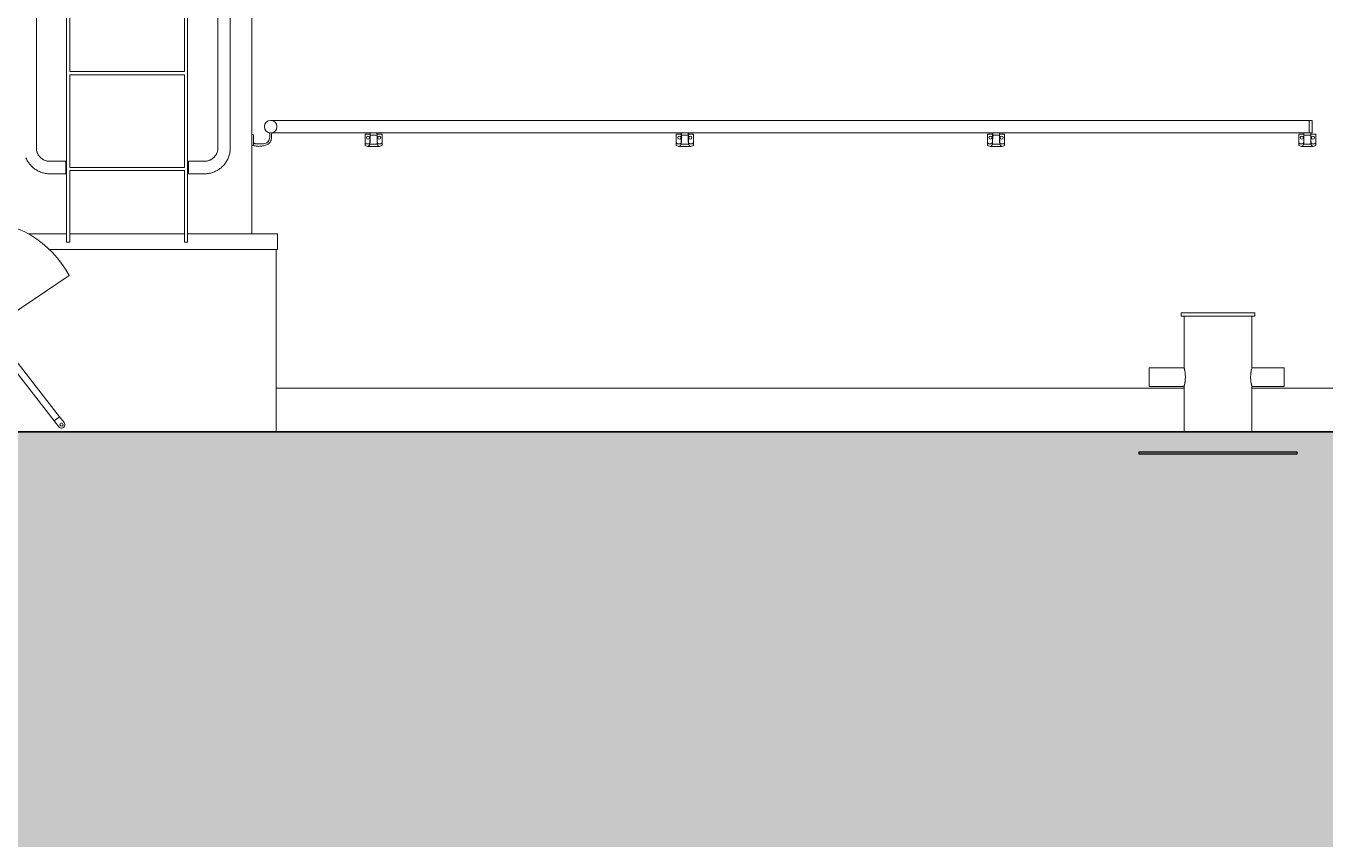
# Model space of a CAD drawing. Header units: metres. Extents: x -3 to 137, y -7 to 15.
# Drawn here: x 111.742 to 115.915, y -1.307 to 1.303 of the extents above; entities that cross this region are included whole.
import ezdxf

# ---------------------------------------------------------------- set-up
doc = ezdxf.new("R2010")
doc.units = ezdxf.units.M
doc.linetypes.add('Centre', pattern=[0.03175, 0.00635, -0.00475, 0.0159, -0.00475])
for name, color, linetype, lineweight in [('A-FLOR', 7, 'Continuous', 9), ('A-FLOR-HRAL', 7, 'Continuous', 9), ('A-FLOR-LEVL', 7, 'Continuous', 9), ('A-FLOR-PATT', 7, 'Continuous', 35), ('A-GENM', 7, 'Continuous', 9), ('A-WALL', 7, 'Continuous', 9), ('A-WALL-PATT', 7, 'Continuous', 9), ('I-WALL', 7, 'Continuous', 9)]:
    doc.layers.add(name, color=color, linetype=linetype, lineweight=lineweight)

# ---------------------------------------------------------------- blocks, each defined once
blk = doc.blocks.new('Basic Wall _ Tabique exterior_Estructura Lamina Metalica - ___-2469499-Elevation 6 - a')
at = {"layer": 'A-WALL'}
for p, q in [((-12.7737, 0.14), (-9.8562, 0.14)), ((-9.6385, 0.14), (-9.2303, 0.14))]:
    blk.add_line(p, q, dxfattribs=at)
blk = doc.blocks.new('M_Escalera Marinera Exterior - M_Escalera Marinera Exterior-V205-Elevation 6 - a')
at = {"layer": 'A-GENM', "color": 8, "true_color": 0x808080}
for p, q in [((-13.5437, 0.9118), (-13.5437, 2.0028)), ((-13.4464, 2.003), (-13.4464, 0.6094)), ((-13.0578, 0.6094), (-13.0578, 2.003)), ((-12.9605, 2.0029), (-12.9605, 0.9118)), ((-12.9205, 0.9118), (-12.9205, 2.0029)), ((-13.4364, 1.1565), (-13.4364, 1.4357)), ((-13.0678, 1.4357), (-13.0678, 1.1565)), ((-13.0678, 1.1565), (-13.4364, 1.1565)), ((-13.4364, 0.8486), (-13.4364, 1.1465)), ((-13.4364, 1.1465), (-13.0678, 1.1465)), ((-13.0678, 1.1465), (-13.0678, 0.8486)), ((-13.4489, 0.8686), (-13.5005, 0.8686)), ((-13.4489, 0.8286), (-13.4489, 0.8686)), ((-13.0678, 0.8486), (-13.4364, 0.8486)), ((-13.4364, 0.6094), (-13.4364, 0.8386)), ((-13.4364, 0.8386), (-13.0678, 0.8386)), ((-13.0678, 0.8386), (-13.0678, 0.6094)), ((-13.0037, 0.8686), (-13.0553, 0.8686)), ((-13.0553, 0.8686), (-13.0553, 0.8286)), ((-13.5005, 0.8286), (-13.4489, 0.8286)), ((-13.0553, 0.8286), (-13.0037, 0.8286)), ((-13.4464, 0.6094), (-13.4364, 0.6094)), ((-13.0678, 0.6094), (-13.0578, 0.6094))]:
    blk.add_line(p, q, dxfattribs=at)
at = {"layer": 'A-GENM', "color": 8, "true_color": 0x808080, "flags": 128}
for points in [[(-13.5771, 0.8794), (-13.5758, 0.8764), (-13.5743, 0.8734), (-13.5727, 0.8705), (-13.571, 0.8676), (-13.5692, 0.8648), (-13.5672, 0.8621), (-13.5652, 0.8595), (-13.563, 0.8569), (-13.5608, 0.8545), (-13.5585, 0.8521), (-13.556, 0.8498), (-13.5535, 0.8477), (-13.5509, 0.8456), (-13.5482, 0.8436), (-13.5454, 0.8418), (-13.5426, 0.84), (-13.5397, 0.8384), (-13.5367, 0.8369), (-13.5337, 0.8355), (-13.5306, 0.8342), (-13.5275, 0.8331), (-13.5243, 0.8321), (-13.5211, 0.8312), (-13.5179, 0.8304), (-13.5146, 0.8298), (-13.5113, 0.8293), (-13.508, 0.8289), (-13.5047, 0.8287), (-13.5014, 0.8286), (-13.5005, 0.8286)], [(-13.5005, 0.8686), (-13.5022, 0.8686), (-13.5039, 0.8687), (-13.5056, 0.8689), (-13.5073, 0.8691), (-13.509, 0.8694), (-13.5107, 0.8698), (-13.5124, 0.8702), (-13.5141, 0.8708), (-13.5157, 0.8713), (-13.5173, 0.872), (-13.5189, 0.8727), (-13.5204, 0.8735), (-13.5219, 0.8743), (-13.5234, 0.8752), (-13.5249, 0.8761), (-13.5263, 0.8771), (-13.5277, 0.8782), (-13.529, 0.8793), (-13.5303, 0.8805), (-13.5315, 0.8817), (-13.5327, 0.8829), (-13.5338, 0.8843), (-13.5349, 0.8856), (-13.5359, 0.887), (-13.5369, 0.8884), (-13.5378, 0.8899), (-13.5386, 0.8914), (-13.5394, 0.893), (-13.5401, 0.8945), (-13.5408, 0.8961), (-13.5414, 0.8978), (-13.5419, 0.8994), (-13.5424, 0.9011), (-13.5428, 0.9028), (-13.5431, 0.9045), (-13.5433, 0.9062), (-13.5435, 0.9079), (-13.5437, 0.9096), (-13.5437, 0.9114), (-13.5437, 0.9118)], [(-13.0037, 0.8286), (-13.0004, 0.8286), (-12.9971, 0.8288), (-12.9937, 0.8292), (-12.9905, 0.8296), (-12.9872, 0.8302), (-12.9839, 0.8309), (-12.9807, 0.8318), (-12.9775, 0.8328), (-12.9744, 0.8339), (-12.9713, 0.8351), (-12.9683, 0.8365), (-12.9653, 0.838), (-12.9623, 0.8396), (-12.9595, 0.8413), (-12.9567, 0.8431), (-12.954, 0.845), (-12.9514, 0.8471), (-12.9488, 0.8492), (-12.9464, 0.8515), (-12.944, 0.8538), (-12.9417, 0.8562), (-12.9395, 0.8588), (-12.9375, 0.8614), (-12.9355, 0.8641), (-12.9337, 0.8668), (-12.9319, 0.8697), (-12.9303, 0.8726), (-12.9288, 0.8755), (-12.9274, 0.8786), (-12.9261, 0.8817), (-12.925, 0.8848), (-12.924, 0.8879), (-12.9231, 0.8912), (-12.9223, 0.8944), (-12.9217, 0.8977), (-12.9212, 0.901), (-12.9208, 0.9043), (-12.9206, 0.9076), (-12.9205, 0.9109), (-12.9205, 0.9118)], [(-12.9605, 0.9118), (-12.9605, 0.9101), (-12.9606, 0.9084), (-12.9608, 0.9066), (-12.961, 0.9049), (-12.9613, 0.9032), (-12.9617, 0.9015), (-12.9621, 0.8999), (-12.9627, 0.8982), (-12.9632, 0.8966), (-12.9639, 0.895), (-12.9646, 0.8934), (-12.9653, 0.8918), (-12.9662, 0.8903), (-12.9671, 0.8888), (-12.968, 0.8874), (-12.969, 0.886), (-12.9701, 0.8846), (-12.9712, 0.8833), (-12.9724, 0.882), (-12.9736, 0.8808), (-12.9748, 0.8796), (-12.9762, 0.8785), (-12.9775, 0.8774), (-12.9789, 0.8764), (-12.9803, 0.8754), (-12.9818, 0.8745), (-12.9833, 0.8737), (-12.9849, 0.8729), (-12.9864, 0.8722), (-12.988, 0.8715), (-12.9897, 0.8709), (-12.9913, 0.8704), (-12.993, 0.8699), (-12.9947, 0.8695), (-12.9964, 0.8692), (-12.9981, 0.8689), (-12.9998, 0.8687), (-13.0015, 0.8686), (-13.0032, 0.8686), (-13.0037, 0.8686)]]:
    blk.add_lwpolyline(points, dxfattribs=at)
blk = doc.blocks.new('M_Miscelaneo 1 - M_Miscelaneo 1-2635166-Elevation 6 - a')
at = {"layer": 'A-GENM', "color": 8, "true_color": 0x808080}
for p, q in [((-13.8075, 0.7062), (-13.8075, 0.6711)), ((-13.8075, 0.6711), (-13.8, 0.6711)), ((-13.7975, 0.6717), (-13.7975, 0.7062)), ((-13.7232, 0.7062), (-13.7232, 0.6781)), ((-13.7232, 0.6781), (-13.7132, 0.6781)), ((-13.7232, 0.6781), (-13.723, 0.6781)), ((-13.7134, 0.6781), (-13.7132, 0.6781)), ((-13.7132, 0.6781), (-13.7132, 0.7062)), ((-14.0276, 0.5022), (-14.0276, 0.2504)), ((-13.6916, 0.3314), (-13.4384, 0.5022)), ((-13.6421, 0.2786), (-13.686, 0.3352)), ((-13.6916, 0), (-13.6916, 0.3314)), ((-13.6916, 0.2932), (-13.6681, 0.2629)), ((-14.0276, 0.2504), (-14.0276, 0)), ((-13.6668, 0.261), (-13.6426, 0.2297)), ((-13.6277, 0.2529), (-13.6449, 0.2396)), ((-13.6187, 0.2483), (-13.643, 0.2795)), ((-13.469, 0.0485), (-13.6277, 0.2529)), ((-13.6449, 0.2396), (-13.4862, 0.0352)), ((-13.6426, 0.2297), (-13.6393, 0.2323)), ((-13.6221, 0.2457), (-13.6187, 0.2483)), ((-13.4862, 0.0352), (-13.469, 0.0485)), ((-13.4543, 0.0296), (-13.469, 0.0485)), ((-13.4862, 0.0352), (-13.4715, 0.0162))]:
    blk.add_line(p, q, dxfattribs=at)
at = {"layer": 'A-GENM', "color": 8, "true_color": 0x808080, "flags": 128}
for points in [[(-13.7132, 0.7062), (-13.7132, 0.7081), (-13.7134, 0.71), (-13.7135, 0.7119), (-13.7138, 0.7137), (-13.7141, 0.7156), (-13.7146, 0.7174), (-13.715, 0.7193), (-13.7156, 0.7211), (-13.7162, 0.7228), (-13.7169, 0.7246), (-13.7177, 0.7263), (-13.7185, 0.728), (-13.7194, 0.7297), (-13.7204, 0.7313), (-13.7214, 0.7329), (-13.7225, 0.7344), (-13.7237, 0.7359), (-13.7249, 0.7373), (-13.7262, 0.7387), (-13.7275, 0.74), (-13.7289, 0.7413), (-13.7303, 0.7426), (-13.7318, 0.7437), (-13.7333, 0.7448), (-13.7349, 0.7459), (-13.7365, 0.7469), (-13.7381, 0.7478), (-13.7398, 0.7487), (-13.7415, 0.7494), (-13.7433, 0.7502), (-13.745, 0.7508), (-13.7468, 0.7514), (-13.7486, 0.7519), (-13.7505, 0.7523), (-13.7523, 0.7527), (-13.7542, 0.753), (-13.7561, 0.7532), (-13.7579, 0.7533), (-13.7598, 0.7534), (-13.7617, 0.7534), (-13.7636, 0.7533), (-13.7655, 0.7531), (-13.7673, 0.7528), (-13.7692, 0.7525), (-13.771, 0.7521), (-13.7729, 0.7517), (-13.7747, 0.7511), (-13.7765, 0.7505), (-13.7782, 0.7498), (-13.7799, 0.7491), (-13.7816, 0.7483), (-13.7833, 0.7474), (-13.7849, 0.7464), (-13.7865, 0.7454), (-13.7881, 0.7443), (-13.7896, 0.7432), (-13.791, 0.742), (-13.7924, 0.7407), (-13.7938, 0.7394), (-13.7951, 0.7381), (-13.7963, 0.7367), (-13.7975, 0.7352), (-13.7987, 0.7337), (-13.7997, 0.7321), (-13.8007, 0.7305), (-13.8017, 0.7289), (-13.8025, 0.7272), (-13.8033, 0.7255), (-13.8041, 0.7238), (-13.8047, 0.722), (-13.8053, 0.7202), (-13.8059, 0.7184), (-13.8063, 0.7166), (-13.8067, 0.7147), (-13.807, 0.7129), (-13.8072, 0.711), (-13.8074, 0.7091), (-13.8075, 0.7073), (-13.8075, 0.7062)], [(-13.7975, 0.7062), (-13.7974, 0.7077), (-13.7973, 0.7092), (-13.7972, 0.7107), (-13.797, 0.7122), (-13.7967, 0.7136), (-13.7964, 0.7151), (-13.796, 0.7165), (-13.7956, 0.7179), (-13.7951, 0.7193), (-13.7945, 0.7207), (-13.7939, 0.7221), (-13.7933, 0.7234), (-13.7926, 0.7247), (-13.7918, 0.726), (-13.791, 0.7272), (-13.7901, 0.7284), (-13.7892, 0.7296), (-13.7883, 0.7307), (-13.7872, 0.7318), (-13.7862, 0.7329), (-13.7851, 0.7339), (-13.784, 0.7349), (-13.7828, 0.7358), (-13.7816, 0.7367), (-13.7804, 0.7375), (-13.7791, 0.7383), (-13.7778, 0.739), (-13.7765, 0.7397), (-13.7752, 0.7403), (-13.7738, 0.7408), (-13.7724, 0.7414), (-13.771, 0.7418), (-13.7695, 0.7422), (-13.7681, 0.7425), (-13.7666, 0.7428), (-13.7652, 0.7431), (-13.7637, 0.7432), (-13.7622, 0.7433), (-13.7607, 0.7434), (-13.7593, 0.7434), (-13.7578, 0.7433), (-13.7563, 0.7431), (-13.7548, 0.743), (-13.7534, 0.7427), (-13.7519, 0.7424), (-13.7505, 0.742), (-13.749, 0.7416), (-13.7476, 0.7411), (-13.7462, 0.7406), (-13.7449, 0.74), (-13.7435, 0.7394), (-13.7422, 0.7387), (-13.741, 0.7379), (-13.7397, 0.7371), (-13.7385, 0.7363), (-13.7373, 0.7354), (-13.7362, 0.7344), (-13.735, 0.7334), (-13.734, 0.7324), (-13.733, 0.7313), (-13.732, 0.7302), (-13.731, 0.7291), (-13.7301, 0.7279), (-13.7293, 0.7266), (-13.7285, 0.7254), (-13.7278, 0.7241), (-13.7271, 0.7228), (-13.7265, 0.7214), (-13.7259, 0.7201), (-13.7253, 0.7187), (-13.7249, 0.7173), (-13.7245, 0.7158), (-13.7241, 0.7144), (-13.7238, 0.7129), (-13.7236, 0.7115), (-13.7234, 0.71), (-13.7233, 0.7085), (-13.7232, 0.707), (-13.7232, 0.7062)]]:
    blk.add_lwpolyline(points, dxfattribs=at)
at = {"layer": 'A-GENM', "color": 8, "true_color": 0x808080}
for centre, radius, start, end in [((-13.733, 0.3439), 0.3345, 28.2496, 151.7504), ((-13.6549, 0.2702), 0.0151, 37.8161, 217.8161), ((-13.6549, 0.2702), 0.0151, 117.6673, 123.5105), ((-13.6549, 0.2702), 0.0151, 102.8798, 109.2281), ((-13.6549, 0.2702), 0.005, 0, 180), ((-13.6549, 0.2702), 0.005, 180, 360), ((-13.6549, 0.2702), 0.0151, 88.008, 94.9457), ((-13.6549, 0.2702), 0.0151, 52.0985, 80.6633), ((-13.654, 0.2694), 0.0151, 29.2049, 37.8161), ((-13.654, 0.2694), 0.0151, 29.2049, 37.8161), ((-13.4629, 0.0229), 0.0109, 217.8161, 37.8161), ((-13.4629, 0.0229), 0.00492, 0, 180), ((-13.4629, 0.0229), 0.00492, 180, 360), ((-13.4629, 0.0229), 0.00492, 75, 90), ((-13.4629, 0.0229), 0.00492, 75, 90), ((-13.4629, 0.0229), 0.00492, 75, 90)]:
    blk.add_arc(centre, radius, start, end, dxfattribs=at)
blk = doc.blocks.new('Bolardo - Bolardo-V214-Elevation 6 - a')
at = {"layer": 'A-GENM', "color": 8, "true_color": 0x808080}
for p, q in [((-9.8654, 0.3817), (-9.8654, 0.3717)), ((-9.8654, 0.3817), (-9.7474, 0.3817)), ((-9.7474, 0.3817), (-9.6294, 0.3817)), ((-9.6294, 0.3717), (-9.6294, 0.3817)), ((-9.7474, 0.3717), (-9.8654, 0.3717)), ((-9.8564, 0.3717), (-9.8564, 0.2057)), ((-9.6294, 0.3717), (-9.7474, 0.3717)), ((-9.6384, 0.2057), (-9.6384, 0.3717)), ((-9.8564, 0.2058), (-9.9685, 0.2058)), ((-9.9685, 0.1758), (-9.9685, 0.2058)), ((-9.9685, 0.1458), (-9.9685, 0.1758)), ((-9.5343, 0.2058), (-9.6384, 0.2058)), ((-9.5343, 0.2058), (-9.5343, 0.1758)), ((-9.5343, 0.1758), (-9.5343, 0.1458)), ((-9.9685, 0.1458), (-9.8564, 0.1458)), ((-9.8564, 0.1458), (-9.8564, 0)), ((-9.6384, 0.1458), (-9.5343, 0.1458)), ((-9.6384, 0), (-9.6384, 0.1458))]:
    blk.add_line(p, q, dxfattribs=at)
at = {"layer": 'A-GENM', "lineweight": 25}
for p, q in [((-9.4927, -0.0653), (-10.002, -0.0653)), ((-10.002, -0.0653), (-10.002, -0.0703)), ((-10.002, -0.0703), (-9.4927, -0.0703)), ((-9.4927, -0.0703), (-9.4927, -0.0653))]:
    blk.add_line(p, q, dxfattribs=at)
at = {"layer": 'A-GENM', "color": 8, "true_color": 0x808080}
for points, knots in [([(-9.8562, 0.2053), (-9.8563, 0.2055), (-9.8563, 0.2057), (-9.8564, 0.2057), (-9.8564, 0.2057)], [0.44444444, 0.44444444, 0.44444444, 0.44444444, 0.47916667, 0.49994781, 0.49994781, 0.49994781, 0.49994781]), ([(-9.8564, 0.2057), (-9.8564, 0.2057), (-9.8564, 0.2057), (-9.8563, 0.2055), (-9.856, 0.2046), (-9.8556, 0.2029), (-9.8551, 0.2007), (-9.8546, 0.1988), (-9.8542, 0.1965), (-9.8536, 0.1933), (-9.8526, 0.1866), (-9.8522, 0.1803), (-9.8522, 0.1758)], [0.4999488, 0.4999488, 0.4999488, 0.4999488, 0.5138889, 0.5486111, 0.5833333, 0.6527778, 0.6875, 0.7222222, 0.7569444, 0.7916667, 0.8611111, 1, 1, 1, 1]), ([(-9.8564, 0.1458), (-9.8564, 0.1458), (-9.8563, 0.1461), (-9.8559, 0.1474), (-9.8554, 0.1493), (-9.855, 0.1512), (-9.8546, 0.1528), (-9.8543, 0.1545), (-9.8539, 0.1564), (-9.8536, 0.1585), (-9.8532, 0.1607), (-9.8529, 0.163), (-9.8526, 0.1663), (-9.8523, 0.1705), (-9.8522, 0.174), (-9.8522, 0.1758)], [0.5, 0.5, 0.5, 0.5, 0.5555556, 0.6111111, 0.6666667, 0.6944444, 0.7222222, 0.75, 0.7777778, 0.8055556, 0.8333333, 0.8611111, 0.8888889, 0.9444444, 1, 1, 1, 1]), ([(-9.6384, 0.2058), (-9.6384, 0.2058), (-9.6384, 0.2054), (-9.6388, 0.2041), (-9.6393, 0.2022), (-9.6397, 0.2003), (-9.6401, 0.1988), (-9.6405, 0.197), (-9.6408, 0.1951), (-9.6412, 0.193), (-9.6415, 0.1908), (-9.6418, 0.1885), (-9.6422, 0.1853), (-9.6424, 0.181), (-9.6426, 0.1775), (-9.6426, 0.1758)], [0.5, 0.5, 0.5, 0.5, 0.5555556, 0.6111111, 0.6666667, 0.6944444, 0.7222222, 0.75, 0.7777778, 0.8055556, 0.8333333, 0.8611111, 0.8888889, 0.9444444, 1, 1, 1, 1]), ([(-9.6384, 0.1458), (-9.6384, 0.1458), (-9.6384, 0.1458), (-9.6384, 0.1461), (-9.6387, 0.1469), (-9.6391, 0.1486), (-9.6396, 0.1508), (-9.6401, 0.1527), (-9.6405, 0.155), (-9.6411, 0.1582), (-9.6421, 0.1649), (-9.6426, 0.1712), (-9.6426, 0.1758)], [0.4999488, 0.4999488, 0.4999488, 0.4999488, 0.5138889, 0.5486111, 0.5833333, 0.6527778, 0.6875, 0.7222222, 0.7569444, 0.7916667, 0.8611111, 1, 1, 1, 1]), ([(-9.6385, 0.1462), (-9.6384, 0.146), (-9.6384, 0.1458), (-9.6384, 0.1458), (-9.6384, 0.1458)], [0.44444444, 0.44444444, 0.44444444, 0.44444444, 0.47916667, 0.49994781, 0.49994781, 0.49994781, 0.49994781])]:
    blk.add_open_spline(points, degree=3, knots=knots, dxfattribs=at)
for points in [[(-9.6385, 0.2053), (-9.6384, 0.2056), (-9.6384, 0.2058), (-9.6384, 0.2058)], [(-9.8562, 0.1462), (-9.8563, 0.1459), (-9.8564, 0.1458), (-9.8564, 0.1458)]]:
    blk.add_open_spline(points, degree=3, dxfattribs=at)
blk = doc.blocks.new('Handrail Type - Escort_Flat_Endcap-V215-Elevation 6 - a')
at = {"layer": 'A-FLOR-HRAL'}
for start, end in [(0, 180), (180, 360)]:
    blk.add_arc((0.8967, 0.98), 0.02, start, end, dxfattribs=at)
blk = doc.blocks.new('Handrail Type - Escort_Flat_Endcap-V217-Elevation 6 - a')
at = {"layer": 'A-FLOR-HRAL'}
for p, q in [((-3.3654, 1), (-3.3754, 1)), ((-3.3754, 1), (-3.3754, 0.98)), ((-3.3754, 0.98), (-3.3754, 0.96)), ((-3.3754, 0.96), (-3.3654, 0.96)), ((-3.3654, 0.98), (-3.3654, 1)), ((-3.3654, 0.96), (-3.3654, 0.98))]:
    blk.add_line(p, q, dxfattribs=at)
blk = doc.blocks.new('Handrail Type - Handrail_Internal_-2770858-Elevation 6 - a')
at = {"layer": 'A-FLOR-HRAL'}
for p, q in [((-9.4545, 1), (-12.7311, 1)), ((-12.7311, 0.96), (-9.4545, 0.96)), ((-9.4545, 0.98), (-9.4545, 1)), ((-9.4545, 0.96), (-9.4545, 0.98))]:
    blk.add_line(p, q, dxfattribs=at)
at = {"layer": 'A-FLOR-HRAL', "flags": 128}
for points in [[(-12.7893, 1), (-12.7887, 1), (-12.788, 1), (-12.7872, 1), (-12.7863, 1), (-12.7853, 1), (-12.7843, 1), (-12.7831, 1), (-12.7819, 1), (-12.7806, 1), (-12.7792, 1), (-12.7777, 1), (-12.7762, 1), (-12.7746, 1), (-12.7729, 1), (-12.7711, 1), (-12.7693, 1), (-12.7674, 1), (-12.7655, 1), (-12.7635, 1), (-12.7614, 1), (-12.7593, 1), (-12.7572, 1), (-12.755, 1), (-12.7528, 1), (-12.7506, 1), (-12.7483, 1), (-12.746, 1), (-12.7436, 1), (-12.7413, 1), (-12.7389, 1), (-12.7365, 1), (-12.7341, 1), (-12.7317, 1), (-12.7311, 1)], [(-12.7311, 0.96), (-12.7335, 0.96), (-12.7359, 0.96), (-12.7382, 0.96), (-12.7406, 0.96), (-12.743, 0.96), (-12.7453, 0.96), (-12.7476, 0.96), (-12.7499, 0.96), (-12.7522, 0.96), (-12.7544, 0.96), (-12.7566, 0.96), (-12.7588, 0.96), (-12.7609, 0.96), (-12.7629, 0.96), (-12.7649, 0.96), (-12.7669, 0.96), (-12.7688, 0.96), (-12.7706, 0.96), (-12.7724, 0.96), (-12.7741, 0.96), (-12.7757, 0.96), (-12.7773, 0.96), (-12.7788, 0.96), (-12.7802, 0.96), (-12.7816, 0.96), (-12.7828, 0.96), (-12.784, 0.96), (-12.7851, 0.96), (-12.7861, 0.96), (-12.787, 0.96)]]:
    blk.add_lwpolyline(points, dxfattribs=at)
blk = doc.blocks.new('Gerflor-Aluminium_Brackets-Escort_Wall_Mounted-55mm - Escort_Wall_Mounted_Bracket_55mm-V216-Elevation 6 - a')
at = {"layer": 'A-FLOR-HRAL'}
for p, q in [((0.4994, 0.9527), (0.4993, 0.96)), ((0.4996, 0.96), (0.4997, 0.96)), ((0.4997, 0.96), (0.5217, 0.96)), ((0.4997, 0.96), (0.4997, 0.9527)), ((0.5217, 0.96), (0.5219, 0.96)), ((0.5218, 0.9527), (0.5217, 0.96)), ((0.5221, 0.96), (0.5221, 0.9527)), ((0.4997, 0.956), (0.4832, 0.956)), ((0.4832, 0.956), (0.4832, 0.9515)), ((0.4832, 0.9313), (0.4832, 0.9515)), ((0.4832, 0.9313), (0.4832, 0.9253)), ((0.4832, 0.9191), (0.4832, 0.9313)), ((0.4866, 0.9251), (0.4962, 0.9251)), ((0.499, 0.9241), (0.5225, 0.9241)), ((0.4994, 0.9451), (0.4994, 0.9527)), ((0.4997, 0.9527), (0.5218, 0.9527)), ((0.4997, 0.9527), (0.4997, 0.9446)), ((0.5382, 0.956), (0.5217, 0.956)), ((0.5218, 0.9446), (0.5218, 0.9527)), ((0.5221, 0.9527), (0.5221, 0.9451)), ((0.5253, 0.9251), (0.5349, 0.9251)), ((0.5382, 0.9515), (0.5382, 0.956)), ((0.5382, 0.9515), (0.5382, 0.9313)), ((0.5382, 0.9313), (0.5382, 0.9191)), ((0.5382, 0.9253), (0.5382, 0.9313)), ((0.4917, 0.9166), (0.5298, 0.9166))]:
    blk.add_line(p, q, dxfattribs=at)
for centre in [(0.4928, 0.9445), (0.5287, 0.9445)]:
    blk.add_circle(centre, 0.005, dxfattribs=at)
for points, knots in [([(0.4832, 0.9313), (0.4832, 0.9308), (0.4833, 0.9298), (0.4836, 0.9287), (0.4838, 0.9279), (0.4841, 0.9273), (0.4843, 0.9268), (0.4847, 0.9263), (0.485, 0.9259), (0.4852, 0.9257), (0.4854, 0.9256), (0.4859, 0.9253), (0.4863, 0.9251), (0.4866, 0.9251)], [0, 0, 0, 0, 0.142857, 0.285714, 0.357143, 0.428571, 0.5, 0.571429, 0.678571, 0.705357, 0.732143, 0.785714, 1, 1, 1, 1]), ([(0.4962, 0.9251), (0.497, 0.9251), (0.4982, 0.9264), (0.499, 0.9317), (0.4994, 0.9384), (0.4994, 0.9429), (0.4994, 0.9451)], [0, 0, 0, 0, 0.285714, 0.571429, 0.785714, 1, 1, 1, 1]), ([(0.5221, 0.9451), (0.5221, 0.9421), (0.5221, 0.9376), (0.5225, 0.9325), (0.523, 0.9282), (0.5239, 0.9256), (0.5249, 0.9251), (0.5253, 0.9251)], [0, 0, 0, 0, 0.285714, 0.428571, 0.571429, 0.857143, 1, 1, 1, 1]), ([(0.5349, 0.9251), (0.5351, 0.9251), (0.5355, 0.9252), (0.5361, 0.9256), (0.5365, 0.926), (0.5368, 0.9264), (0.5371, 0.9268), (0.5374, 0.9273), (0.5376, 0.9279), (0.5379, 0.9287), (0.5382, 0.9298), (0.5382, 0.9308), (0.5382, 0.9313)], [0, 0, 0, 0, 0.142857, 0.285714, 0.357143, 0.428571, 0.5, 0.571429, 0.642857, 0.714286, 0.857143, 1, 1, 1, 1])]:
    blk.add_open_spline(points, degree=3, knots=knots, dxfattribs=at)
for points in [[(0.499, 0.9241), (0.4986, 0.922), (0.4973, 0.9188), (0.494, 0.9165), (0.4892, 0.9166), (0.4854, 0.9181), (0.4832, 0.9191)], [(0.4997, 0.9446), (0.4997, 0.9426), (0.4997, 0.9385), (0.4996, 0.9329), (0.4994, 0.9279), (0.4992, 0.9252), (0.499, 0.9241)], [(0.5225, 0.9241), (0.5223, 0.9252), (0.522, 0.9279), (0.5218, 0.9329), (0.5218, 0.9385), (0.5218, 0.9426), (0.5218, 0.9446)], [(0.5382, 0.9191), (0.5361, 0.9181), (0.5322, 0.9166), (0.5275, 0.9165), (0.5242, 0.9188), (0.5229, 0.922), (0.5225, 0.9241)]]:
    blk.add_open_spline(points, degree=3, dxfattribs=at)
blk = doc.blocks.new('Gerflor-Aluminium_Brackets-Escort_Wall_Mounted-55mm - Escort_Wall_Mounted_Bracket_55mm-V218-Elevation 6 - a')
at = {"layer": 'A-FLOR-HRAL'}
for p, q in [((-10.4716, 0.9527), (-10.4717, 0.96)), ((-10.4714, 0.96), (-10.4713, 0.96)), ((-10.4713, 0.96), (-10.4493, 0.96)), ((-10.4713, 0.96), (-10.4713, 0.9527)), ((-10.4493, 0.96), (-10.4491, 0.96)), ((-10.4492, 0.9527), (-10.4493, 0.96)), ((-10.4489, 0.96), (-10.4489, 0.9527)), ((-10.4713, 0.956), (-10.4878, 0.956)), ((-10.4878, 0.956), (-10.4878, 0.9515)), ((-10.4878, 0.9313), (-10.4878, 0.9515)), ((-10.4878, 0.9313), (-10.4878, 0.9253)), ((-10.4878, 0.9191), (-10.4878, 0.9313)), ((-10.4844, 0.9251), (-10.4748, 0.9251)), ((-10.472, 0.9241), (-10.4485, 0.9241)), ((-10.4716, 0.9451), (-10.4716, 0.9527)), ((-10.4713, 0.9527), (-10.4492, 0.9527)), ((-10.4713, 0.9527), (-10.4713, 0.9446)), ((-10.4492, 0.9446), (-10.4492, 0.9527)), ((-10.4328, 0.956), (-10.449, 0.956)), ((-10.449, 0.9527), (-10.4489, 0.9527)), ((-10.4489, 0.9527), (-10.4489, 0.9451)), ((-10.4457, 0.9251), (-10.4361, 0.9251)), ((-10.4328, 0.9515), (-10.4328, 0.956)), ((-10.4328, 0.9515), (-10.4328, 0.9313)), ((-10.4328, 0.9313), (-10.4328, 0.9191)), ((-10.4328, 0.9253), (-10.4328, 0.9313)), ((-10.4793, 0.9166), (-10.4412, 0.9166))]:
    blk.add_line(p, q, dxfattribs=at)
for centre in [(-10.4782, 0.9445), (-10.4423, 0.9445)]:
    blk.add_circle(centre, 0.005, dxfattribs=at)
for points, knots in [([(-10.4878, 0.9313), (-10.4878, 0.9308), (-10.4877, 0.9298), (-10.4874, 0.9287), (-10.4872, 0.9279), (-10.4869, 0.9273), (-10.4867, 0.9268), (-10.4863, 0.9263), (-10.486, 0.9259), (-10.4858, 0.9257), (-10.4856, 0.9256), (-10.4851, 0.9253), (-10.4847, 0.9251), (-10.4844, 0.9251)], [0, 0, 0, 0, 0.142857, 0.285714, 0.357143, 0.428571, 0.5, 0.571429, 0.678571, 0.705357, 0.732143, 0.785714, 1, 1, 1, 1]), ([(-10.4748, 0.9251), (-10.474, 0.9251), (-10.4728, 0.9264), (-10.472, 0.9317), (-10.4716, 0.9384), (-10.4716, 0.9429), (-10.4716, 0.9451)], [0, 0, 0, 0, 0.285714, 0.571429, 0.785714, 1, 1, 1, 1]), ([(-10.4489, 0.9451), (-10.4489, 0.9421), (-10.4489, 0.9376), (-10.4485, 0.9325), (-10.448, 0.9282), (-10.4471, 0.9256), (-10.4461, 0.9251), (-10.4457, 0.9251)], [0, 0, 0, 0, 0.285714, 0.428571, 0.571429, 0.857143, 1, 1, 1, 1]), ([(-10.4361, 0.9251), (-10.4359, 0.9251), (-10.4355, 0.9252), (-10.4349, 0.9256), (-10.4345, 0.926), (-10.4342, 0.9264), (-10.4339, 0.9268), (-10.4336, 0.9273), (-10.4334, 0.9279), (-10.4331, 0.9287), (-10.4328, 0.9298), (-10.4328, 0.9308), (-10.4328, 0.9313)], [0, 0, 0, 0, 0.142857, 0.285714, 0.357143, 0.428571, 0.5, 0.571429, 0.642857, 0.714286, 0.857143, 1, 1, 1, 1])]:
    blk.add_open_spline(points, degree=3, knots=knots, dxfattribs=at)
for points in [[(-10.472, 0.9241), (-10.4724, 0.922), (-10.4737, 0.9188), (-10.477, 0.9165), (-10.4818, 0.9166), (-10.4856, 0.9181), (-10.4878, 0.9191)], [(-10.4713, 0.9446), (-10.4713, 0.9426), (-10.4713, 0.9385), (-10.4714, 0.9329), (-10.4716, 0.9279), (-10.4718, 0.9252), (-10.472, 0.9241)], [(-10.4485, 0.9241), (-10.4487, 0.9252), (-10.449, 0.9279), (-10.4492, 0.9329), (-10.4492, 0.9385), (-10.4493, 0.9426), (-10.4492, 0.9446)], [(-10.4328, 0.9191), (-10.4349, 0.9181), (-10.4388, 0.9166), (-10.4435, 0.9165), (-10.4468, 0.9188), (-10.4481, 0.922), (-10.4485, 0.9241)]]:
    blk.add_open_spline(points, degree=3, dxfattribs=at)
blk = doc.blocks.new('Gerflor-Aluminium_Brackets-Escort_Wall_Mounted-55mm - Escort_Wall_Mounted_Bracket_55mm-V219-Elevation 6 - a')
at = {"layer": 'A-FLOR-HRAL'}
for p, q in [((-12.7941, 0.9527), (-12.7951, 0.96)), ((-12.7951, 0.96), (-12.7871, 0.96)), ((-12.7871, 0.96), (-12.7881, 0.9527)), ((-12.8506, 0.956), (-12.8518, 0.956)), ((-12.8518, 0.9191), (-12.8461, 0.9191)), ((-12.8461, 0.9313), (-12.8461, 0.9515)), ((-12.8461, 0.9191), (-12.8461, 0.9313)), ((-12.8399, 0.9251), (-12.8141, 0.9251)), ((-12.7941, 0.9451), (-12.7941, 0.9527)), ((-12.7881, 0.9527), (-12.7881, 0.9446))]:
    blk.add_line(p, q, dxfattribs=at)
for start in [0, 360]:
    blk.add_arc((-12.8506, 0.9515), 0.0045, start, 90, dxfattribs=at)
for points, knots in [([(-12.8461, 0.9313), (-12.8461, 0.9308), (-12.8459, 0.9298), (-12.8455, 0.9287), (-12.845, 0.9279), (-12.8446, 0.9273), (-12.8441, 0.9268), (-12.8435, 0.9263), (-12.843, 0.9259), (-12.8425, 0.9257), (-12.8422, 0.9256), (-12.8414, 0.9253), (-12.8405, 0.9251), (-12.8399, 0.9251)], [0, 0, 0, 0, 0.142857, 0.285714, 0.357143, 0.428571, 0.5, 0.571429, 0.678571, 0.705357, 0.732143, 0.785714, 1, 1, 1, 1]), ([(-12.8424, 0.9257), (-12.8426, 0.9258), (-12.843, 0.926), (-12.8436, 0.9264), (-12.8441, 0.9268), (-12.8446, 0.9273), (-12.845, 0.9279), (-12.8455, 0.9287), (-12.8459, 0.9298), (-12.8461, 0.9308), (-12.8461, 0.9313)], [0.2857143, 0.2857143, 0.2857143, 0.2857143, 0.3571429, 0.4285714, 0.5, 0.5714286, 0.6428571, 0.7142857, 0.8571429, 1, 1, 1, 1]), ([(-12.8141, 0.9251), (-12.8111, 0.9251), (-12.8052, 0.9264), (-12.7986, 0.9317), (-12.7948, 0.9384), (-12.7941, 0.9429), (-12.7941, 0.9451)], [0, 0, 0, 0, 0.285714, 0.571429, 0.785714, 1, 1, 1, 1])]:
    blk.add_open_spline(points, degree=3, knots=knots, dxfattribs=at)
for points in [[(-12.7988, 0.9241), (-12.8026, 0.922), (-12.8105, 0.9188), (-12.8228, 0.9165), (-12.8349, 0.9166), (-12.8425, 0.9181), (-12.8461, 0.9191)], [(-12.7881, 0.9446), (-12.7881, 0.9426), (-12.7885, 0.9385), (-12.7907, 0.9329), (-12.7942, 0.9279), (-12.7972, 0.9252), (-12.7988, 0.9241)]]:
    blk.add_open_spline(points, degree=3, dxfattribs=at)

msp = doc.modelspace()

# ---------------------------------------------------------------- hatches: boundary and pattern name
at = {"layer": 'A-FLOR-PATT', "lineweight": 9, "true_color": 0x9a9a9a}
msp.add_hatch(color=253, dxfattribs=at).paths.add_polyline_path([(123.2638, -0.2), (131.3441, -0.2), (131.3433, 0), (107.3004, 0), (107.3004, -0.2), (123.0399, -0.2)])
at = {"layer": 'A-WALL-PATT', "true_color": 0x9a9a9a}
msp.add_hatch(color=253, dxfattribs=at).paths.add_polyline_path([(107.5204, -3.4853), (131.3441, -3.4853), (131.3441, -0.2), (107.5204, -0.2), (107.5204, -2.4024)])

# ---------------------------------------------------------------- linework, layer by layer
at = {"layer": 'A-FLOR', "lineweight": 35}
msp.add_line((131.3441, 0), (107.3004, 0), dxfattribs=at)
at = {"layer": 'A-FLOR-LEVL', "color": 253, "linetype": 'Centre', "true_color": 0xaaaaaa}
msp.add_line((106.6894, 0), (134.0669, 0), dxfattribs=at)
at = {"layer": 'A-WALL'}
for p, q in [((111.748, 0.6354), (111.8726, 0.6354)), ((111.8821, 0.6354), (112.2507, 0.6354)), ((112.2602, 0.6354), (112.5499, 0.6354)), ((112.5499, 0.6354), (112.5499, 0.5854)), ((112.5499, 0.5854), (111.8155, 0.5854))]:
    msp.add_line(p, q, dxfattribs=at)
at = {"layer": 'I-WALL'}
for p, q in [((112.4667, 0.6354), (112.4667, 2.0029)), ((112.5448, 0), (112.5448, 0.5854))]:
    msp.add_line(p, q, dxfattribs=at)

# ---------------------------------------------------------------- block references
at = {"layer": 'A-FLOR-HRAL'}
for name, p in [('Gerflor-Aluminium_Brackets-Escort_Wall_Mounted-55mm - Escort_Wall_Mounted_Bracket_55mm-V219-Elevation 6 - a', (125.3185, 0)), ('Handrail Type - Escort_Flat_Endcap-V215-Elevation 6 - a', (111.6307, 0)), ('Handrail Type - Handrail_Internal_-2770858-Elevation 6 - a', (125.3185, 0)), ('Gerflor-Aluminium_Brackets-Escort_Wall_Mounted-55mm - Escort_Wall_Mounted_Bracket_55mm-V216-Elevation 6 - a', (112.3475, 0)), ('Gerflor-Aluminium_Brackets-Escort_Wall_Mounted-55mm - Escort_Wall_Mounted_Bracket_55mm-V216-Elevation 6 - a', (113.3475, 0)), ('Gerflor-Aluminium_Brackets-Escort_Wall_Mounted-55mm - Escort_Wall_Mounted_Bracket_55mm-V218-Elevation 6 - a', (125.3185, 0)), ('Gerflor-Aluminium_Brackets-Escort_Wall_Mounted-55mm - Escort_Wall_Mounted_Bracket_55mm-V216-Elevation 6 - a', (115.3475, 0)), ('Handrail Type - Escort_Flat_Endcap-V217-Elevation 6 - a', (119.2395, 0))]:
    msp.add_blockref(name, p, dxfattribs=at)
at = {"layer": 'A-GENM', "color": 8, "true_color": 0x808080}
for name in ['M_Escalera Marinera Exterior - M_Escalera Marinera Exterior-V205-Elevation 6 - a', 'M_Miscelaneo 1 - M_Miscelaneo 1-2635166-Elevation 6 - a', 'Bolardo - Bolardo-V214-Elevation 6 - a']:
    msp.add_blockref(name, (125.3185, 0), dxfattribs=at)
at = {"layer": 'A-WALL'}
msp.add_blockref('Basic Wall _ Tabique exterior_Estructura Lamina Metalica - ___-2469499-Elevation 6 - a', (125.3185, 0), dxfattribs=at)

doc.saveas('drawing.dxf')
